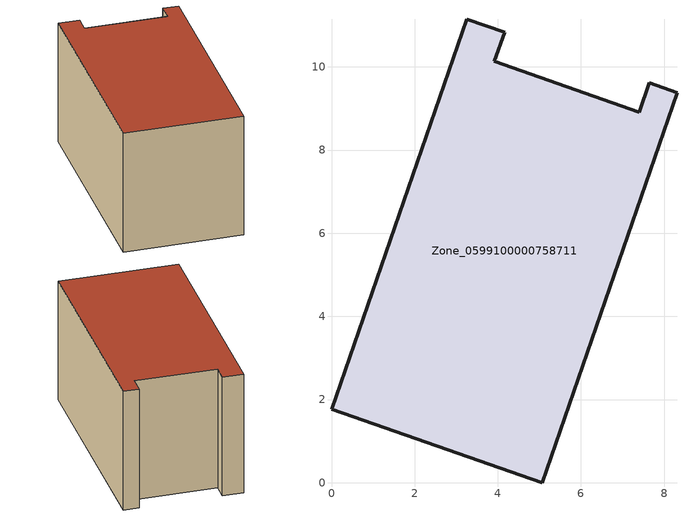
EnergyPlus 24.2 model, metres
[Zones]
Zone_0599100000758711
 floor ground (C_G): 0,1.76 3.25,11.14 4.16,10.83 3.91,10.13 7.4,8.91 7.64,9.62 8.31,9.38 5.06,0 z0
 wall outside (C_F): 7.4,8.91 3.91,10.13 4.16,10.83 3.25,11.14 0,1.76 5.06,0 8.31,9.38 7.64,9.62 7.4,8.91 z0:5.81
 roof outside (C_R): 8.31,9.38 7.64,9.62 7.4,8.91 3.91,10.13 4.16,10.83 3.25,11.14 0,1.76 5.06,0 z5.81
[BUILDING]
Pand.0599100000758711: North Axis=0; Terrain=City; Loads Convergence Tolerance Value=0.04; Temperature Convergence Tolerance Value=0.4; Solar Distribution=FullExterior; Maximum Number of Warmup Days=25; Minimum Number of Warmup Days=1
[Site:Location]
Rotterdam.The.Hague.AP_ZH_NLD Design_Conditions: Latitude=51.96; Longitude=4.45; Time Zone=1; Elevation=-4.5
[SITE:GROUNDTEMPERATURE:BUILDINGSURFACE]
18, 18, 18, 18, 18, 18, 18, 18, 18, 18, 18, 18
[MATERIAL] Thermal Absorptance=0.9; Solar Absorptance=0.7; Visible Absorptance=0.7
Name | Roughness | Thickness | Conductivity | Density | Specific Heat
G.TC.1992-2005 | MediumSmooth | 0.15 | 0.06 | 540 | 1210
F.TC.1992-2005 | Rough | 0.3 | 0.12 | 1920 | 840
R.TC.1992-2005 | MediumRough | 0.2 | 0.08 | 1500 | 1000
[CONSTRUCTION]
C_G: G.TC.1992-2005
C_F: F.TC.1992-2005
C_R: R.TC.1992-2005
[ZONE]
Zone_0599100000758711: Type=1; Multiplier=1; Ceiling Height=Autocalculate; Volume=Autocalculate; Floor Area=autocalculate; Part of Total Floor Area=Yes
[ZONEINFILTRATION:DESIGNFLOWRATE]
Infil_Zone_0599100000758711: Zone or ZoneList or Space or SpaceList=Zone_0599100000758711; Schedule=AlwaysOn; Design Flow Rate Calculation Method=Flow/Area; Flow Rate per Floor Area=0.0015; Constant Term Coefficient=1; Temperature Term Coefficient=0; Velocity Term Coefficient=0; Velocity Squared Term Coefficient=0
[HVACTEMPLATE:ZONE:IDEALLOADSAIRSYSTEM]
Zone_0599100000758711: Maximum Heating Supply Air Temperature=50; Minimum Cooling Supply Air Temperature=13; Maximum Heating Supply Air Humidity Ratio=0.0156; Minimum Cooling Supply Air Humidity Ratio=0.0077; Heating Limit=NoLimit; Cooling Limit=NoLimit; Dehumidification Control Type=ConstantSensibleHeatRatio; Cooling Sensible Heat Ratio=0.7; Dehumidification Setpoint=60; Humidification Control Type=None; Humidification Setpoint=30; Outdoor Air Method=None; Outdoor Air Flow Rate per Person=0.00944; Outdoor Air Flow Rate per Zone Floor Area=0; Outdoor Air Flow Rate per Zone=0; Demand Controlled Ventilation Type=None; Outdoor Air Economizer Type=NoEconomizer; Heat Recovery Type=None; Sensible Heat Recovery Effectiveness=0.7; Latent Heat Recovery Effectiveness=0.65
[ZONECONTROL:THERMOSTAT]
ThermostatControl_Zone_0599100000758711: Zone or ZoneList=Zone_0599100000758711; Control Type Schedule=DualSetpointControlType; Control 1=Thermostat_Zone_0599100000758711; Temperature Difference Between Cutout And Setpoint=0
[THERMOSTATSETPOINT:DUALSETPOINT]
Thermostat_Zone_0599100000758711: Heating Setpoint Temperature Schedule=HeatingSetpoint_Zone_0599100000758711; Cooling Setpoint Temperature Schedule=CoolingSetpoint_Zone_0599100000758711
[SCHEDULE:COMPACT]
HeatingSetpoint_Zone_0599100000758711: Through: 12/31, For: AllDays, Until: 24:00, 21
CoolingSetpoint_Zone_0599100000758711: Through: 12/31, For: AllDays, Until: 24:00, 24
DualSetpointControlType: Through: 12/31, For: AllDays, Until: 24:00, 4
AlwaysOn: Through: 12/31, For: AllDays, Until: 24:00, 1
